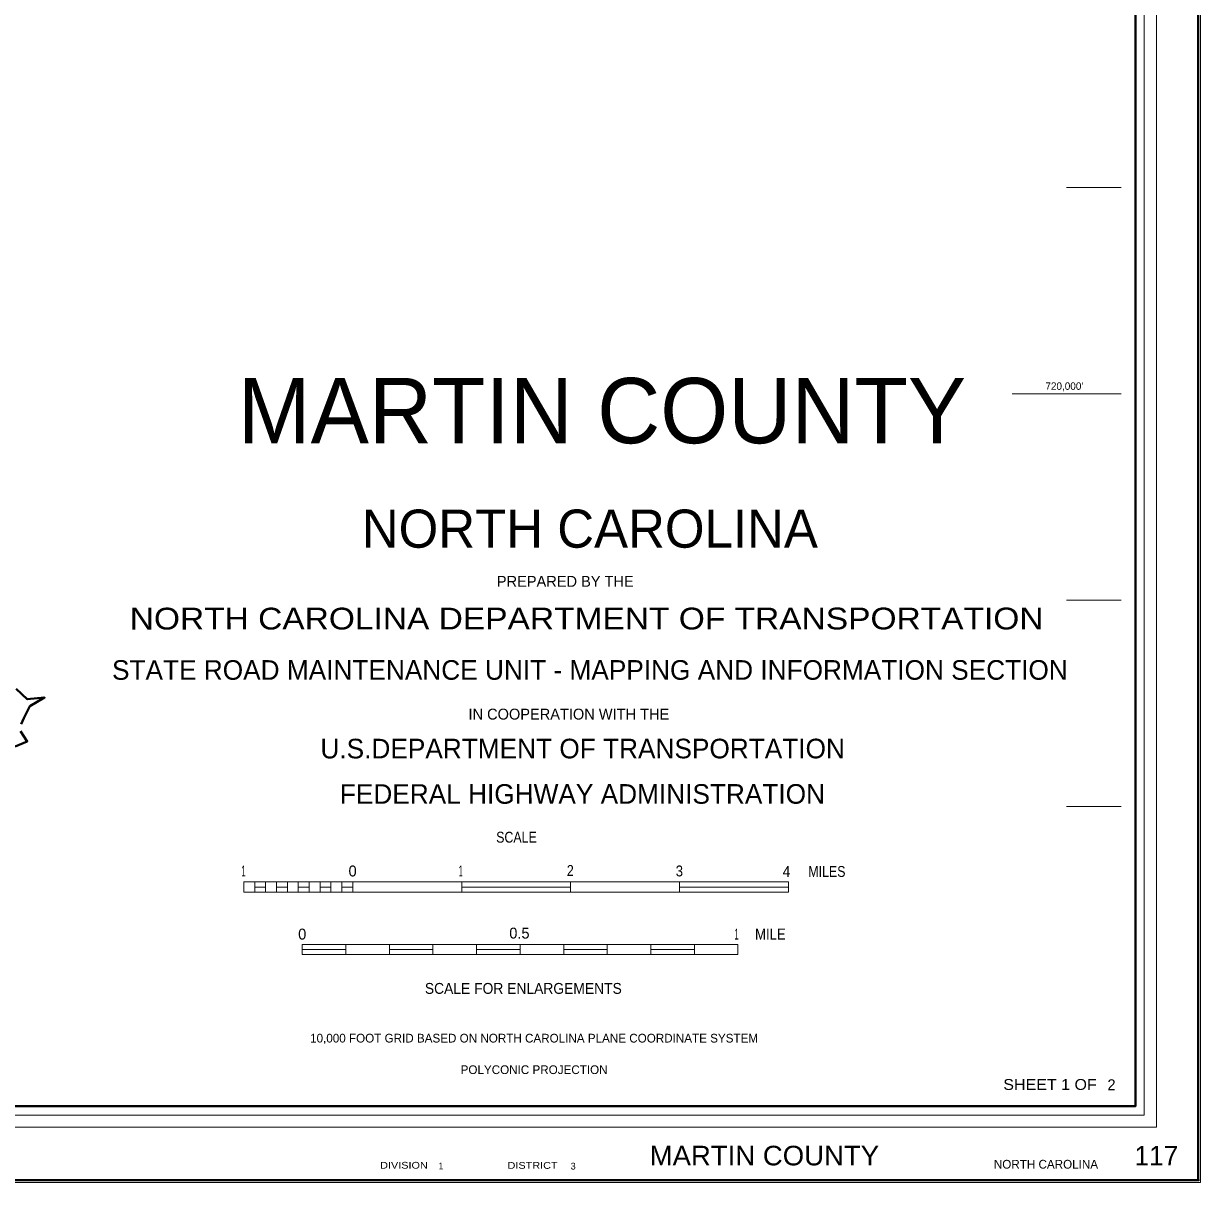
# Model space of a CAD drawing. Extents: x 735501 to 832697, y 207807 to 328078.
# Drawn here: x 815310 to 832697, y 207807 to 224927 of the extents above; entities that cross this region are included whole.
import ezdxf
from ezdxf.enums import TextEntityAlignment as Align

# ---------------------------------------------------------------- set-up
doc = ezdxf.new("R2010")
doc.units = 0
doc.header["$LTSCALE"] = 50
doc.header["$PDMODE"] = 32
doc.header["$PDSIZE"] = 25
for name, color, linetype, lineweight in [('1', 7, 'Continuous', 25), ('20', 7, 'Continuous', 40), ('61', 7, 'Continuous', 13)]:
    doc.layers.add(name, color=color, linetype=linetype, lineweight=lineweight)
doc.layers.add('12', color=7, linetype='Continuous')

msp = doc.modelspace()

# ---------------------------------------------------------------- linework, layer by layer
at = {"layer": '1', "lineweight": 13}
msp.add_lwpolyline([(832696.93, 207806.53), (736066.28, 207806.53), (736066.28, 264203.58), (832696.93, 264203.58)], close=True, dxfattribs=at)
at = {"layer": '1'}
msp.add_point((832661.93, 207841.54), dxfattribs=at)
at = {"layer": '20', "lineweight": 13}
for p, q in [((818564.86, 212245.74), (820174.21, 212245.74)), ((818564.86, 212095.98), (818564.86, 212245.74)), ((818725.8, 212095.98), (818725.8, 212245.74)), ((818725.8, 212170.86), (818886.73, 212170.86)), ((818886.73, 212095.98), (818886.73, 212245.74)), ((819047.67, 212095.98), (819047.67, 212245.74)), ((819047.67, 212170.86), (819208.6, 212170.86)), ((819208.6, 212095.98), (819208.6, 212245.74)), ((819369.54, 212095.98), (819369.54, 212245.74)), ((819369.54, 212170.86), (819530.47, 212170.86)), ((819530.47, 212095.98), (819530.47, 212245.74)), ((819691.41, 212095.98), (819691.41, 212245.74)), ((819691.41, 212170.86), (819852.34, 212170.86)), ((819852.34, 212095.98), (819852.34, 212245.74)), ((820013.27, 212095.98), (820013.27, 212245.74)), ((820013.27, 212170.86), (820174.21, 212170.86)), ((820174.21, 212095.98), (820174.21, 212245.74)), ((820174.21, 212245.74), (821783.55, 212245.74)), ((821783.55, 212095.98), (821783.55, 212245.74)), ((821783.55, 212170.86), (823392.9, 212170.86)), ((823392.9, 212095.98), (823392.9, 212245.74)), ((825002.24, 212095.98), (825002.24, 212245.74)), ((825002.24, 212170.86), (826611.58, 212170.86)), ((826611.58, 212095.98), (826611.58, 212245.74)), ((818564.86, 212095.98), (820174.21, 212095.98)), ((820174.21, 212095.98), (821783.55, 212095.98)), ((819427.38, 211174.08), (819427.38, 211323.83)), ((819427.38, 211248.96), (820071.12, 211248.96)), ((820071.12, 211174.08), (820071.12, 211323.83)), ((820714.86, 211174.08), (820714.86, 211323.83)), ((820714.86, 211248.96), (821358.59, 211248.96)), ((821358.59, 211174.08), (821358.59, 211323.83)), ((822002.33, 211174.08), (822002.33, 211323.83)), ((822002.33, 211248.96), (822646.07, 211248.96)), ((822646.07, 211174.08), (822646.07, 211323.83)), ((823289.81, 211174.08), (823289.81, 211323.83)), ((823289.81, 211248.96), (823933.54, 211248.96)), ((823933.54, 211174.08), (823933.54, 211323.83)), ((824577.28, 211174.08), (824577.28, 211323.83)), ((824577.28, 211248.96), (825221.02, 211248.96)), ((825221.02, 211174.08), (825221.02, 211323.83)), ((825864.76, 211174.08), (825864.76, 211323.83)), ((819427.38, 211174.08), (820071.12, 211174.08)), ((820071.12, 211174.08), (820714.86, 211174.08)), ((820714.86, 211174.08), (821358.59, 211174.08)), ((821358.59, 211174.08), (822002.33, 211174.08)), ((822002.33, 211174.08), (822646.07, 211174.08)), ((822646.07, 211174.08), (823289.81, 211174.08)), ((823289.81, 211174.08), (823933.54, 211174.08)), ((823933.54, 211174.08), (824577.28, 211174.08)), ((824577.28, 211174.08), (825221.02, 211174.08)), ((825221.02, 211174.08), (825864.76, 211174.08))]:
    msp.add_line(p, q, dxfattribs=at)
at = {"layer": '20'}
for points in [[(736101.29, 264168.58), (832661.93, 264168.58), (832661.93, 207841.54), (736101.29, 207841.54)], [(739289.14, 263059.61), (831736.42, 263059.61), (831736.42, 208933.25), (739289.14, 208933.25)]]:
    msp.add_lwpolyline(points, close=True, dxfattribs=at)
at = {"layer": '20', "lineweight": 13}
msp.add_lwpolyline([(738979.95, 263385.08), (738979.95, 208623.97), (739158.5, 208802.64), (739158.5, 263190.25), (831867.03, 263190.25), (831867.03, 208802.64), (739158.5, 208802.64), (738979.95, 208623.97), (832045.61, 208623.97), (832045.61, 263385.08)], close=True, dxfattribs=at)
at = {"layer": '20'}
for points in [[(815200.18, 215097.68), (815365.59, 214944.91), (815620.06, 214970.37), (815403.76, 214843.07), (815314.69, 214664.85), (815276.52, 214575.74)], [(815263.8, 214473.9), (815365.59, 214321.13), (815187.46, 214244.75)]]:
    msp.add_lwpolyline(points, dxfattribs=at)
at = {"layer": '20', "lineweight": 13}
for points in [[(821783.55, 212245.74), (823392.9, 212245.74), (825002.24, 212245.74), (826611.58, 212245.74)], [(821783.55, 212095.98), (823392.9, 212095.98), (825002.24, 212095.98), (826611.58, 212095.98)], [(819427.38, 211323.83), (820071.12, 211323.83), (820714.86, 211323.83), (821358.59, 211323.83), (822002.33, 211323.83), (822646.07, 211323.83), (823289.81, 211323.83), (823933.54, 211323.83), (824577.28, 211323.83), (825221.02, 211323.83), (825864.76, 211323.83)]]:
    msp.add_lwpolyline(points, dxfattribs=at)
at = {"layer": '61'}
for p, q in [((830718.69, 222504), (831523.19, 222504)), ((829914.19, 219456), (831523.19, 219456)), ((830718.69, 216408), (831523.19, 216408)), ((830718.69, 213360), (831523.19, 213360))]:
    msp.add_line(p, q, dxfattribs=at)

# ---------------------------------------------------------------- texts
at = {"layer": '12'}
msp.add_text('     MARTIN COUNTY    ', height=965.6, dxfattribs=at).set_placement((823676.48, 218726.31), align=Align.CENTER)
for s, height, rotation, p in [('NORTH CAROLINA', 563.3, 0.007, (823676.51, 217183.62)), ('PREPARED BY THE', 161, 0.006, (823313.72, 216605.82)), ('STATE ROAD MAINTENANCE UNIT - MAPPING AND INFORMATION SECTION', 289.7, 0.002, (823676.89, 215232.82)), ('IN COOPERATION WITH THE', 161, 0.007, (823366.46, 214644.73)), ('U.S.DEPARTMENT OF TRANSPORTATION', 289.7, 0.006, (823570.23, 214071.72)), ('FEDERAL HIGHWAY ADMINISTRATION', 289.7, 0.006, (823566.81, 213401))]:
    msp.add_text(s, height=height, rotation=rotation, dxfattribs=at).set_placement(p, align=Align.CENTER)
at = {"layer": '12', "width": 1.15}
msp.add_text('NORTH CAROLINA DEPARTMENT OF TRANSPORTATION', height=321.8, rotation=0.007, dxfattribs=at).set_placement((823628.92, 215976.08), align=Align.CENTER)
at = {"layer": '20'}
for s, height, width, p in [('SCALE', 161, 0.85, (822592.64, 212826.55)), ('1', 161, 0.5, (818560.19, 212327.73)), ('1', 161, 0.5, (821768.8, 212327.73)), ('2', 161, 0.85, (823387.56, 212334.96)), ('3', 161, 0.9, (824999.1, 212327.73)), ('4', 161, 0.95, (826581.73, 212320.5)), ('MILES', 161, 0.85, (827178.15, 212320.31)), ('1', 161, 0.5, (825844.61, 211395.16)), ('MILE', 161, 0.9, (826343.25, 211395.45)), ('SCALE FOR ENLARGEMENTS', 161, 0.95, (822693.81, 210592.71)), ('SHEET 1 OF', 160.9, 1.1, (830474.29, 209173.55)), ('MARTIN COUNTY      ', 289.7, 1.05, (826593.74, 208058.83)), ('DIVISION', 100, 1.2, (820930.26, 208010.49)), ('DISTRICT', 100, 1.2, (822830.62, 208008.19))]:
    msp.add_text(s, height=height, dxfattribs=dict(at, width=width)).set_placement(p, align=Align.CENTER)
for s, height, p in [('0', 161, (820171.72, 212327.73)), ('0', 161, (819427.38, 211395.16)), ('0.5', 161, (822636, 211409.62)), ('2  ', 160.9, (831442.4, 209169.64)), ('117', 289.7, (832046.05, 208057.49))]:
    msp.add_text(s, height=height, dxfattribs=at).set_placement(p, align=Align.CENTER)
for s, rotation, p in [('10,000 FOOT GRID BASED ON NORTH CAROLINA PLANE COORDINATE SYSTEM', 359.995, (822852.71, 209873.83)), ('POLYCONIC PROJECTION', 0.001, (822852.87, 209408.06))]:
    msp.add_text(s, height=128.7, rotation=rotation, dxfattribs=at).set_placement(p, align=Align.CENTER)
for s, height, p in [('NORTH CAROLINA', 128.7, (829644.69, 208011.38)), (' 3', 100, (823355.71, 207997.79))]:
    msp.add_text(s, height=height, dxfattribs=at).set_placement(p)
at = {"layer": '20', "width": 0.95}
msp.add_text(' 1', height=100, dxfattribs=at).set_placement((821405.98, 208001.24))
at = {"layer": '61'}
msp.add_text("720,000'", height=110, dxfattribs=at).set_placement((830685.93, 219516), align=Align.CENTER)

doc.saveas('drawing.dxf')
